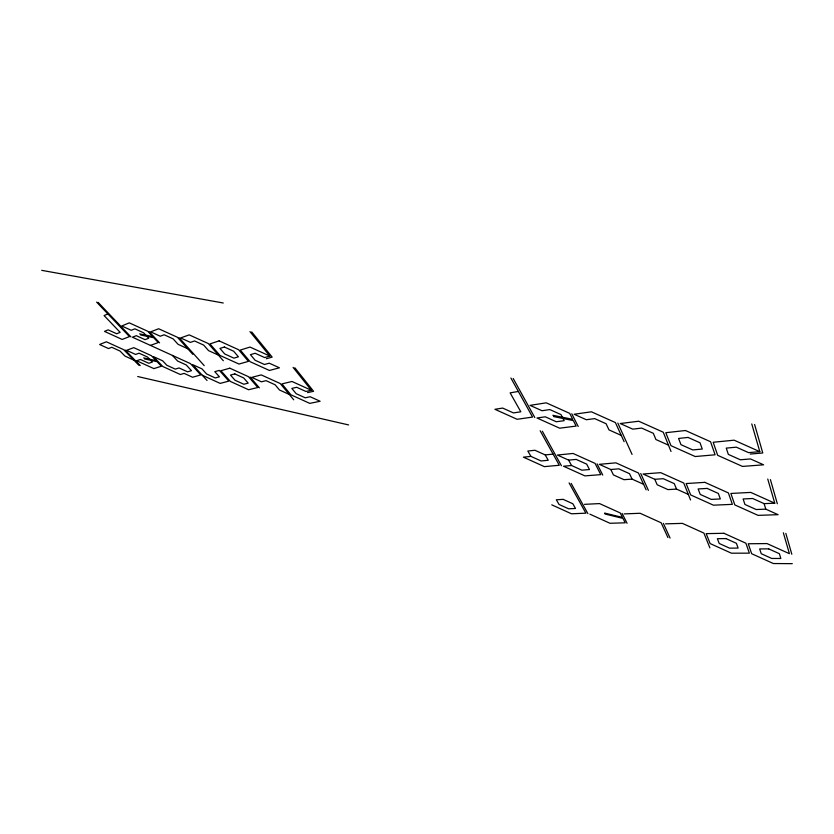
<?xml version="1.0" encoding="UTF-8"?>
<svg xmlns="http://www.w3.org/2000/svg" width="834" height="834" viewBox="0 0 834 834"><rect width="100%" height="100%" fill="white"/><g stroke="black" fill="none" stroke-linecap="round" stroke-linejoin="round"><path stroke-width="1.25" d="M107.857 313.897L104.094 315.586L120.159 332.349L116.687 333.756L108.128 329.857L104.479 331.39L122.171 339.448L129.478 336.592L96.629 302.106M150.412 345.401L158.22 342.576L153.706 337.707L140.675 335.018M269.872 356.066L264.618 357.557L255.162 353.272L250.44 354.659L255.121 360.267L264.461 364.5L269.246 363.186L279.432 367.804L269.403 370.463L250.096 361.695L240.286 350.061L250.023 347.069L269.872 356.066L249.95 331.609M266.317 358.756L272.165 357.108L251.712 331.942M311.343 390.27L305.932 391.48L296.696 387.289L291.827 388.415L296.133 393.658L305.244 397.808L310.175 396.744L320.12 401.258L309.779 403.385L290.941 394.816L281.913 383.911L291.983 381.482L311.343 390.27L293.088 367.408M307.558 392.616L313.584 391.292L294.84 367.773M518.341 391.448L510.127 392.866L520.823 411.798L513.442 412.913L502.683 408.076L494.916 409.296L517.111 419.293L532.561 417.073L510.898 378.021M530.945 456.386L527.818 451.038L534.928 450.266L545.207 454.916L548.24 460.274L541.078 460.962L530.945 456.386L523.398 457.157L544.341 466.633L559.301 465.268L540.161 430.761M545.207 454.916L553.109 454.103M568.632 460.128L576.179 459.409L586.688 464.142L589.482 469.542L581.882 470.178L571.53 465.508L563.523 466.227L584.895 475.88L600.772 474.64L595.069 463.391L573.031 453.456L557.373 455.041L568.632 460.128L571.53 465.508M759.805 451.653L748.567 452.633L736.349 447.17L726.258 448.108L728.343 454.394L740.352 459.774L750.496 458.94L763.621 464.819L742.469 466.414L717.688 455.322L713.185 442.26L734.129 440.185L759.805 451.653L751.768 423.943M750.266 454.05L762.776 452.977L754.603 424.485M646.131 489.839L638.437 472.993L615.919 462.849L599.281 464.329L610.78 469.511L618.797 468.844L629.524 473.681L632.068 479.112L643.608 484.304M632.068 479.112L623.999 479.686L613.438 474.921L610.78 469.511M690.562 499.973L683.734 483.022L660.726 472.669L643.045 474.014L654.784 479.3L663.311 478.706L674.268 483.637L676.541 489.099L688.321 494.406M676.541 489.099L667.971 489.61L657.182 484.752L654.784 479.3M584.498 504.341L599.552 503.59L620.204 512.941L622.477 517.414L604.567 513.066L605.088 514.057L622.977 518.394L625.208 522.803L609.967 523.272L589.899 514.161M774.755 503.183L750.736 492.404L730.865 493.457L734.817 504.914L758.043 515.36L778.091 514.682L765.8 509.157L756.188 509.532L744.939 504.466L743.115 498.961L752.685 498.503L764.111 503.642L774.755 503.183L767.749 479.039M624.197 513.9L640.126 513.275L661.195 522.814L667.93 537.555M665.542 523.856L682.41 523.377L703.917 533.093L709.88 547.886M792.3 563.659L773.368 563.534L751.674 553.724L748.234 543.758L767.019 543.58L789.402 553.672L783.345 532.79M41.7 270.341L223.272 303.003M552.848 415.29L572.729 419.335L569.685 413.351L546.26 402.832L530.049 405.366L542.006 410.735L549.825 409.577L560.98 414.581L562.345 417.229M553.515 416.552L573.365 420.617L576.148 426.08L559.677 428.196L536.992 417.99L545.28 416.812L556.268 421.754L564.149 420.69L563.013 418.491M139.612 333.892L152.653 336.571L147.733 331.254L129.26 322.862L121.754 325.979L131.219 330.285L134.858 328.825L143.667 332.829L145.856 335.174M143.615 357.911L156.104 360.632L151.423 355.701L133.774 347.653L126.549 350.322L135.588 354.44L139.101 353.199L147.514 357.035L149.599 359.214M144.626 358.954L157.105 361.685L161.4 366.22L153.894 368.618L136.682 360.757L140.435 359.464L148.754 363.27L152.33 362.081L150.6 360.267M137.693 376.53L348.622 424.933M668.472 445.158L655.92 439.528L653.335 433.315L641.659 428.082L632.756 429.145L620.246 423.536L638.719 421.222L663.249 432.2L671.026 451.475M621.257 435.4L608.987 429.896L606.099 423.735L594.684 418.616L586.344 419.731L574.115 414.248L591.421 411.808L615.388 422.557L624.124 441.676M551.774 504.841L571.467 513.786L585.895 513.181L569.09 482.917M218.404 355.096L208.563 350.634L203.715 345.109L194.572 340.96L190.413 342.388L180.613 337.937L189.193 334.882L208.344 343.566L223.324 360.757M289.283 394.451L279.505 390.01L275.137 384.787L266.067 380.658L261.469 381.816L251.732 377.385L261.219 374.904L280.245 383.546L293.714 399.799M187.744 348.716L178.08 344.327L173.118 338.854L164.152 334.778L160.253 336.227L150.631 331.849L158.658 328.752L177.454 337.29L192.779 354.325M202.276 375.237L220.176 383.4L228.839 381.107L219.332 370.379L214.818 371.672L219.405 376.812L215.276 377.948L206.623 374.007L201.984 368.878L192.581 364.594L207.04 380.471M133.867 360.142L124.954 356.066L120.065 351.072L111.777 347.288L108.493 348.549L99.6 344.494L106.377 341.794L123.724 349.707L138.861 365.261M125.131 350.009L140.258 365.573M98.12 302.398L130.948 336.894M146.909 336.3L148.733 338.26L145.022 339.647L136.317 335.685L132.418 337.197L190.486 363.645L200.765 374.904L192.591 377.249L184.126 373.382L180.332 374.508L162.838 366.533L153.456 356.629L162.64 360.809L166.831 365.261L175.286 369.118L179.07 367.95L187.587 371.839L191.486 370.682L186.232 364.958L177.6 361.028L172.409 355.409M149.098 331.536L159.575 342.857M179.029 337.614L204.226 365.646M250.117 377.031L259.384 387.852M513.191 378.459L534.782 417.532M542.34 431.23L561.418 465.747M571.165 483.397L587.897 513.671M571.78 413.768L578.212 426.508M597.071 463.829L602.742 475.078M622.091 513.4L627.074 523.262M617.817 423.046L632.068 454.426M640.731 473.503L648.393 490.361M663.374 523.335L670.067 538.076M764.111 503.642L765.8 509.157M770.408 479.602L777.34 503.757M785.826 533.364L791.82 554.256M219.113 340.877L209.97 343.9L220.009 355.44L238.983 364.051L248.428 361.351L238.607 349.717L219.113 340.877M224.377 347.017L219.947 348.424L224.742 353.981L233.916 358.151L238.42 356.806L233.676 351.229L224.377 347.017M229.809 368.19L220.906 370.723L230.403 381.451L248.605 389.739L257.779 387.497L248.49 376.687L229.809 368.19M234.781 373.893L230.476 375.071L235.011 380.241L243.809 384.245L248.188 383.129L243.695 377.948L234.781 373.893M685.454 430.511L665.782 432.71L670.974 445.669L695.202 456.532L715.092 454.791L710.547 441.728L685.454 430.511M688.05 437.433L678.574 438.434L680.982 444.678L692.731 449.933L702.259 449.046L699.997 442.781L688.05 437.433M704.876 482.354L686.132 483.553L690.688 494.937L713.435 505.185L732.367 504.351L728.374 492.915L704.876 482.354M707.149 488.422L698.121 488.953L700.237 494.426L711.256 499.389L720.326 498.941L718.345 493.447L707.149 488.422M563.179 499.378L556.32 499.764L559.061 504.466L568.59 508.792L575.502 508.469L572.833 503.757L563.179 499.378M723.964 533.291L706.169 533.635L710.141 543.57L731.418 553.192L749.37 553.161L745.898 543.205L723.964 533.291M725.945 538.576L717.376 538.701L719.221 543.476L729.521 548.136L738.121 548.084L736.391 543.299L725.945 538.576M768.708 548.876L759.659 548.928L761.244 553.713L771.752 558.457L780.832 558.478L779.373 553.693L768.708 548.876"/></g></svg>
